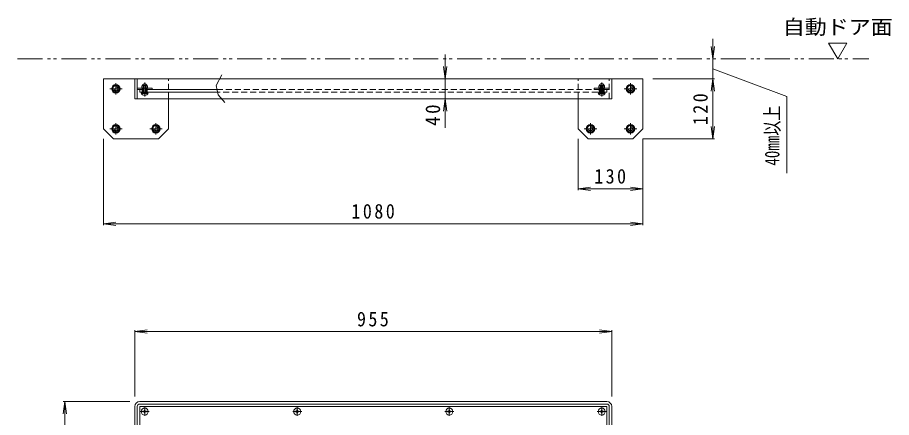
# Model space of a CAD drawing. Units: millimetres at full size, sheet at 1:10. Extents: x -1160 to 1737, y -1357 to 997.
# Drawn here: x -1160 to 589, y 196 to 997 of the extents above; entities that cross this region are included whole.
import ezdxf
from ezdxf.enums import TextEntityAlignment as Align

# ---------------------------------------------------------------- set-up
doc = ezdxf.new("R2010")
doc.units = ezdxf.units.MM
doc.header["$LTSCALE"] = 10
for name, pattern in [('CHAIN1', [8, 5, -1, 1, -1]), ('DASHED1', [1.8, 1.2, -0.6]), ('DOUBLE_CHAIN1', [8.8, 5, -1, 0.6, -0.6, 0.6, -1])]:
    doc.linetypes.add(name, pattern=pattern)
for name, color, linetype, lineweight in [('0-0_通り芯', 4, 'Continuous', 9), ('0-1_躯体', 3, 'CHAIN1', 9), ('0-2_仕上', 6, 'Continuous', 5), ('0-4_その他', 7, 'Continuous', 9), ('0-5_寸法', 2, 'Continuous', 9), ('0-9', 2, 'Continuous', 9), ('0-A', 2, 'Continuous', 9), ('0-B', 2, 'Continuous', 9), ('0-F', 7, 'Continuous', 9)]:
    doc.layers.add(name, color=color, linetype=linetype, lineweight=lineweight)
doc.styles.add('ＭＳ ゴシック', font='')
doc.styles.get('ＭＳ ゴシック').set_extended_font_data('MS Gothic')

msp = doc.modelspace()

# ---------------------------------------------------------------- linework, layer by layer
at = {"layer": '0-0_通り芯'}
for p, q in [((-988.22, 774.19), (-988.22, 874.19)), ((91.78, 874.19), (-988.22, 874.19)), ((-925.72, 834.19), (-925.72, 874.19)), ((-920.72, 834.19), (-920.72, 874.19)), ((29.28, 834.19), (29.28, 874.19)), ((91.78, 774.19), (91.78, 874.19)), ((29.28, 834.19), (-925.72, 834.19)), ((-858.22, 774.19), (-858.22, 834.19)), ((-38.22, 774.19), (-38.22, 834.19)), ((-988.22, 774.19), (-968.22, 754.19)), ((-878.22, 754.19), (-858.22, 774.19)), ((-18.22, 754.19), (-38.22, 774.19)), ((91.78, 774.19), (71.78, 754.19)), ((-878.22, 754.19), (-968.22, 754.19)), ((-18.22, 754.19), (71.78, 754.19)), ((-915.72, 228.39), (19.28, 228.39)), ((-925.72, 218.39), (-925.72, -866.61)), ((-920.72, 218.39), (-920.72, -866.61)), ((19.28, 223.39), (-915.72, 223.39)), ((24.28, 218.39), (24.28, -866.61)), ((29.28, 218.39), (29.28, -866.61))]:
    msp.add_line(p, q, dxfattribs=at)
at = {"layer": '0-0_通り芯', "linetype": 'CHAIN1'}
for p, q in [((-963.22, 865.69), (-963.22, 842.69)), ((66.78, 865.69), (66.78, 842.69)), ((-950.71, 854.19), (-975.72, 854.19)), ((79.29, 854.19), (54.28, 854.19)), ((-950.71, 774.19), (-975.72, 774.19)), ((-963.22, 785.69), (-963.22, 762.69)), ((-870.71, 774.19), (-895.72, 774.19)), ((-883.22, 785.69), (-883.22, 762.69)), ((-0.71, 774.19), (-25.72, 774.19)), ((-13.22, 785.69), (-13.22, 762.69)), ((79.29, 774.19), (54.28, 774.19)), ((66.78, 785.69), (66.78, 762.69))]:
    msp.add_line(p, q, dxfattribs=at)
at = {"layer": '0-0_通り芯', "linetype": 'DASHED1'}
for p, q in [((-858.22, 834.19), (-858.22, 874.19)), ((-38.22, 834.19), (-38.22, 874.19)), ((24.28, 834.19), (24.28, 874.19))]:
    msp.add_line(p, q, dxfattribs=at)
at = {"layer": '0-0_通り芯'}
for centre, radius, start, end in [((-915.72, 218.39), 10, 90, 180), ((19.28, 218.39), 10, 0, 90), ((-915.72, 218.39), 5, 90, 180), ((19.28, 218.39), 5, 0, 90)]:
    msp.add_arc(centre, radius, start, end, dxfattribs=at)
at = {"layer": '0-1_躯体'}
for p, q in [((-905.72, 839.1), (-905.72, 866.61)), ((9.28, 839.1), (9.28, 866.61)), ((-905.72, 217.48), (-905.72, 199.46)), ((-600.42, 217.48), (-600.42, 199.46)), ((-296.02, 217.48), (-296.02, 199.46)), ((9.28, 217.48), (9.28, 199.46)), ((-914.73, 208.39), (-896.72, 208.39)), ((-609.43, 208.39), (-591.42, 208.39)), ((-287.01, 208.39), (-305.01, 208.39)), ((18.29, 208.39), (0.29, 208.39))]:
    msp.add_line(p, q, dxfattribs=at)
at = {"layer": '0-1_躯体', "linetype": 'Continuous'}
for p, q in [((-920.72, 855.69), (-890.72, 855.69)), ((-920.72, 852.69), (-908.72, 852.69)), ((-910.72, 852.69), (-910.72, 855.69)), ((-902.72, 852.69), (-890.72, 852.69)), ((-900.72, 852.69), (-900.72, 855.69)), ((-890.72, 852.69), (-890.72, 855.69))]:
    msp.add_line(p, q, dxfattribs=at)
at = {"layer": '0-1_躯体', "linetype": 'DASHED1'}
for p, q in [((24.28, 855.69), (-5.72, 855.69)), ((4.28, 852.69), (4.28, 855.69)), ((14.28, 852.69), (14.28, 855.69))]:
    msp.add_line(p, q, dxfattribs=at)
msp.add_lwpolyline([(24.28, 852.69), (-5.72, 852.69), (-5.72, 855.69)], dxfattribs=at)
at = {"layer": '0-2_仕上'}
for p, q in [((-915.72, 847.69), (-915.72, 852.69)), ((-759.75, 847.69), (-915.72, 847.69)), ((-910.72, 847.69), (-910.72, 852.69)), ((-900.72, 847.69), (-900.72, 852.69)), ((-890.72, 852.69), (-760.96, 852.69)), ((-915.72, 218.39), (-915.72, -761.61)), ((-915.72, 218.39), (19.28, 218.39)), ((19.28, 218.39), (19.28, -761.61))]:
    msp.add_line(p, q, dxfattribs=at)
at = {"layer": '0-2_仕上', "linetype": 'DASHED1'}
for p, q in [((-760.96, 852.69), (-5.72, 852.69)), ((19.28, 847.69), (-759.75, 847.69)), ((4.28, 847.69), (4.28, 852.69)), ((14.28, 847.69), (14.28, 852.69)), ((19.28, 847.69), (19.28, 852.69))]:
    msp.add_line(p, q, dxfattribs=at)
at = {"layer": '0-4_その他'}
for p, q in [((231.78, 874.19), (231.78, 954.13)), ((231.78, 914.19), (228.52, 938.97)), ((231.78, 914.19), (235.04, 938.97)), ((-303.98, 922.89), (-303.98, 776.17)), ((-303.98, 874.19), (-307.24, 898.97)), ((-303.98, 874.19), (-300.72, 898.97)), ((234.78, 874.19), (111.78, 874.19)), ((231.78, 874.19), (228.52, 849.4)), ((231.78, 754.19), (231.78, 874.19)), ((231.78, 874.19), (235.04, 849.4)), ((-303.98, 834.19), (-307.24, 809.4)), ((-303.98, 834.19), (-300.72, 809.4)), ((231.78, 754.19), (228.52, 778.97)), ((231.78, 754.19), (235.04, 778.97)), ((-988.22, 581.19), (-988.22, 754.19)), ((-38.22, 651.19), (-38.22, 754.19)), ((234.78, 754.19), (91.78, 754.19)), ((91.78, 581.19), (91.78, 754.19)), ((-38.22, 654.19), (-13.43, 657.45)), ((-38.22, 654.19), (-13.43, 650.92)), ((-38.22, 654.19), (91.78, 654.19)), ((91.78, 654.19), (67, 657.45)), ((91.78, 654.19), (67, 650.92)), ((-988.22, 584.19), (-963.43, 587.45)), ((-988.22, 584.19), (-963.43, 580.92)), ((-988.22, 584.19), (91.78, 584.19)), ((91.78, 584.19), (67, 587.45)), ((91.78, 584.19), (67, 580.92)), ((-925.72, 368.39), (-900.93, 371.65)), ((-925.72, 371.39), (-925.72, 238.39)), ((-925.72, 368.39), (-900.93, 365.13)), ((-925.72, 368.39), (29.28, 368.39)), ((29.28, 368.39), (4.5, 371.65)), ((29.28, 368.39), (4.5, 365.13)), ((29.28, 371.39), (29.28, 238.39)), ((-1065.72, 228.39), (-1068.98, 203.6)), ((-1068.72, 228.39), (-935.72, 228.39)), ((-1065.72, 228.39), (-1062.46, 203.6)), ((-1065.72, -871.61), (-1065.72, 228.39))]:
    msp.add_line(p, q, dxfattribs=at)
at = {"layer": '0-5_寸法', "color": 7}
for p, q in [((463.49, 945.8), (499.99, 945.8)), ((481.74, 914.19), (463.49, 945.8)), ((481.74, 914.19), (499.99, 945.8)), ((380.11, 838.9), (231.78, 894.16)), ((380.11, 838.9), (380.11, 685.26))]:
    msp.add_line(p, q, dxfattribs=at)
at = {"layer": '0-5_寸法', "color": 7, "linetype": 'DOUBLE_CHAIN1'}
msp.add_line((-1160.39, 914.19), (543.67, 914.19), dxfattribs=at)
at = {"layer": '0-9'}
for centre, radius in [((-963.22, 854.19), 8.5), ((-963.22, 854.19), 7.7), ((66.78, 854.19), 8.5), ((66.78, 854.19), 7.7), ((-963.22, 774.19), 8.5), ((-963.22, 774.19), 7.7), ((-883.22, 774.19), 8.5), ((-883.22, 774.19), 7.7), ((-13.22, 774.19), 8.5), ((-13.22, 774.19), 7.7), ((66.78, 774.19), 8.5), ((66.78, 774.19), 7.7)]:
    msp.add_circle(centre, radius, dxfattribs=at)
at = {"layer": '0-A'}
for p, q in [((-910.49, 860.69), (-900.95, 860.69)), ((-909.97, 861.27), (-909.97, 861.66)), ((-908.61, 860.11), (-908.61, 856.26)), ((-902.83, 860.11), (-902.83, 856.26)), ((-901.47, 861.66), (-901.47, 861.27)), ((-901.22, 860.84), (-899.94, 860.11)), ((-899.94, 860.11), (-899.94, 856.26)), ((-898.72, 844.77), (-912.72, 844.77)), ((-912.22, 846.69), (-912.22, 847.69)), ((-899.22, 846.69), (-912.22, 846.69)), ((-911.82, 845.19), (-911.82, 846.69)), ((-910.49, 855.69), (-911.49, 856.26)), ((-908.72, 847.69), (-908.72, 855.69)), ((-907.85, 847.69), (-907.85, 855.69)), ((-907.72, 845.19), (-907.72, 846.69)), ((-906.72, 845.19), (-906.72, 846.69)), ((-906.2, 841.5), (-906.2, 842.12)), ((-903.59, 847.69), (-903.59, 855.69)), ((-902.72, 847.69), (-902.72, 855.69)), ((-900.95, 855.69), (-899.94, 856.26)), ((-899.62, 845.19), (-899.62, 846.69)), ((-899.22, 846.69), (-899.22, 847.69)), ((-898.72, 845.19), (-898.72, 844.77)), ((-906.2, 211.84), (-906.24, 209.64)), ((-906.2, 211.84), (-905.24, 211.84)), ((-905.24, 211.84), (-905.2, 209.64)), ((-600.9, 211.84), (-600.94, 209.64)), ((-600.9, 211.84), (-599.94, 211.84)), ((-599.94, 211.84), (-599.9, 209.64)), ((-295.54, 211.84), (-295.5, 209.64)), ((9.76, 211.84), (9.8, 209.64)), ((-909.17, 208.87), (-906.97, 208.91)), ((-909.17, 208.87), (-909.17, 207.91)), ((-909.17, 207.91), (-906.97, 207.87)), ((-906.97, 208.91), (-906.47, 209.14)), ((-906.97, 207.87), (-906.47, 207.64)), ((-906.24, 209.64), (-906.47, 209.14)), ((-906.24, 207.14), (-906.47, 207.64)), ((-906.2, 204.94), (-906.24, 207.14)), ((-906.2, 204.94), (-905.24, 204.94)), ((-905.24, 204.94), (-905.2, 207.14)), ((-905.2, 209.64), (-904.97, 209.14)), ((-905.2, 207.14), (-904.97, 207.64)), ((-904.47, 208.91), (-904.97, 209.14)), ((-904.47, 207.87), (-904.97, 207.64)), ((-902.27, 208.87), (-904.47, 208.91)), ((-902.27, 207.91), (-904.47, 207.87)), ((-902.27, 208.87), (-902.27, 207.91)), ((-603.87, 208.87), (-601.67, 208.91)), ((-603.87, 208.87), (-603.87, 207.91)), ((-603.87, 207.91), (-601.67, 207.87)), ((-601.67, 208.91), (-601.17, 209.14)), ((-601.67, 207.87), (-601.17, 207.64)), ((-600.94, 209.64), (-601.17, 209.14)), ((-600.94, 207.14), (-601.17, 207.64)), ((-600.9, 204.94), (-600.94, 207.14)), ((-600.9, 204.94), (-599.94, 204.94)), ((-599.94, 204.94), (-599.9, 207.14)), ((-599.9, 209.64), (-599.67, 209.14)), ((-599.9, 207.14), (-599.67, 207.64)), ((-599.17, 208.91), (-599.67, 209.14)), ((-599.17, 207.87), (-599.67, 207.64)), ((-596.97, 208.87), (-599.17, 208.91)), ((-596.97, 207.91), (-599.17, 207.87)), ((-596.97, 208.87), (-596.97, 207.91)), ((-299.47, 208.87), (-297.27, 208.91)), ((-297.27, 208.91), (-296.77, 209.14)), ((-297.27, 207.87), (-296.77, 207.64)), ((-296.54, 209.64), (-296.77, 209.14)), ((-296.54, 207.14), (-296.77, 207.64)), ((-296.5, 204.94), (-296.54, 207.14)), ((-295.54, 204.94), (-296.5, 204.94)), ((-295.54, 204.94), (-295.5, 207.14)), ((-295.5, 209.64), (-295.27, 209.14)), ((-295.5, 207.14), (-295.27, 207.64)), ((-294.77, 208.91), (-295.27, 209.14)), ((-294.77, 207.87), (-295.27, 207.64)), ((-292.57, 208.87), (-294.77, 208.91)), ((5.83, 208.87), (8.03, 208.91)), ((8.03, 208.91), (8.53, 209.14)), ((8.03, 207.87), (8.53, 207.64)), ((8.76, 209.64), (8.53, 209.14)), ((8.76, 207.14), (8.53, 207.64)), ((8.8, 204.94), (8.76, 207.14)), ((9.76, 204.94), (8.8, 204.94)), ((9.76, 204.94), (9.8, 207.14)), ((9.8, 209.64), (10.03, 209.14)), ((9.8, 207.14), (10.03, 207.64)), ((10.53, 208.91), (10.03, 209.14)), ((10.53, 207.87), (10.03, 207.64)), ((12.73, 208.87), (10.53, 208.91))]:
    msp.add_line(p, q, dxfattribs=at)
at = {"layer": '0-A', "linetype": 'DASHED1'}
for p, q in [((-908.72, 855.69), (-908.72, 861.19)), ((-902.72, 861.19), (-908.72, 861.19)), ((-907.85, 855.69), (-907.85, 861.19)), ((-903.59, 855.69), (-903.59, 861.19)), ((-902.72, 855.69), (-902.72, 861.19)), ((4.78, 860.84), (3.51, 860.11)), ((3.51, 860.11), (3.51, 856.26)), ((14.05, 860.69), (4.51, 860.69)), ((5.03, 861.66), (5.03, 861.27)), ((6.28, 861.19), (12.28, 861.19)), ((6.28, 847.69), (6.28, 861.19)), ((6.39, 860.11), (6.39, 856.26)), ((7.15, 847.69), (7.15, 861.19)), ((11.41, 847.69), (11.41, 861.19)), ((12.17, 860.11), (12.17, 856.26)), ((12.28, 847.69), (12.28, 861.19)), ((13.53, 861.27), (13.53, 861.66)), ((13.78, 860.84), (15.06, 860.11)), ((15.06, 860.11), (15.06, 856.26)), ((2.28, 845.19), (16.28, 845.19)), ((2.78, 846.69), (2.78, 847.69)), ((3.18, 845.19), (3.18, 846.69)), ((4.51, 855.69), (3.51, 856.26)), ((8.8, 842.12), (9.76, 842.12)), ((8.8, 841.5), (8.8, 842.12)), ((9.76, 841.5), (9.76, 842.12)), ((10.28, 845.19), (10.28, 846.69)), ((11.28, 845.19), (11.28, 846.69)), ((14.05, 855.69), (15.06, 856.26)), ((15.38, 845.19), (15.38, 846.69)), ((16.28, 845.19), (16.28, 844.77))]:
    msp.add_line(p, q, dxfattribs=at)
at = {"layer": '0-A'}
for points in [[(-910.22, 860.84), (-911.49, 860.11), (-911.49, 856.26)], [(-898.72, 845.19), (-912.72, 845.19), (-912.72, 844.77)], [(-905.24, 841.5), (-905.24, 842.12), (-906.2, 842.12)], [(-295.54, 211.84), (-296.5, 211.84), (-296.54, 209.64)], [(9.76, 211.84), (8.8, 211.84), (8.76, 209.64)], [(-299.47, 208.87), (-299.47, 207.91), (-297.27, 207.87)], [(-292.57, 208.87), (-292.57, 207.91), (-294.77, 207.87)], [(5.83, 208.87), (5.83, 207.91), (8.03, 207.87)], [(12.73, 208.87), (12.73, 207.91), (10.53, 207.87)]]:
    msp.add_lwpolyline(points, dxfattribs=at)
at = {"layer": '0-A', "linetype": 'DASHED1'}
for points in [[(2.28, 845.19), (2.28, 844.77), (16.28, 844.77)], [(2.78, 846.69), (15.78, 846.69), (15.78, 847.69)]]:
    msp.add_lwpolyline(points, dxfattribs=at)
at = {"layer": '0-A'}
for centre in [(-905.72, 208.39), (-600.42, 208.39), (-296.02, 208.39), (9.28, 208.39)]:
    msp.add_circle(centre, 7, dxfattribs=at)
for centre, radius, start, end in [((-910.49, 857.33), 3.36, 55.84544, 90), ((-910.47, 861.27), 0.5, 300.0011, 0), ((-905.72, 860.19), 4.5, 19.18785, 160.81424), ((-905.72, 853.2), 7.49, 67.32349, 112.67651), ((-900.95, 857.33), 3.36, 90, 124.15456), ((-900.97, 861.27), 0.5, 180, 239.9989), ((-905.72, 850.59), 9.1, 219.71515, 266.98228), ((-910.49, 859.04), 3.36, 270, 304.15456), ((-905.72, 863.17), 7.49, 247.32349, 292.67651), ((-905.72, 850.59), 9.1, 273.01741, 320.28485), ((-900.95, 859.04), 3.36, 235.84544, 270)]:
    msp.add_arc(centre, radius, start, end, dxfattribs=at)
at = {"layer": '0-A', "linetype": 'DASHED1'}
for centre, radius, start, end in [((4.51, 857.33), 3.36, 55.84544, 90), ((4.53, 861.27), 0.5, 300.0011, 0), ((9.28, 860.19), 4.5, 19.18576, 160.81215), ((9.28, 853.2), 7.49, 67.32349, 112.67651), ((14.05, 857.33), 3.36, 90, 124.15456), ((14.03, 861.27), 0.5, 180, 239.9989), ((9.28, 850.59), 9.1, 219.71515, 266.98259), ((4.51, 859.04), 3.36, 270, 304.15456), ((9.28, 863.17), 7.49, 247.32349, 292.67651), ((9.28, 850.59), 9.1, 273.01772, 320.28485), ((14.05, 859.04), 3.36, 235.84544, 270)]:
    msp.add_arc(centre, radius, start, end, dxfattribs=at)
at = {"layer": '0-B'}
for p, q in [((-966.97, 860.69), (-970.72, 854.19)), ((-959.47, 860.69), (-966.97, 860.69)), ((-955.71, 854.19), (-959.47, 860.69)), ((-970.72, 854.19), (-966.97, 847.69)), ((-966.97, 847.69), (-959.47, 847.69)), ((-959.47, 847.69), (-955.71, 854.19)), ((-966.97, 780.69), (-970.72, 774.19)), ((-970.72, 774.19), (-966.97, 767.69)), ((-959.47, 780.69), (-966.97, 780.69)), ((-955.71, 774.19), (-959.47, 780.69)), ((-959.47, 767.69), (-955.71, 774.19)), ((-886.97, 780.69), (-890.72, 774.19)), ((-890.72, 774.19), (-886.97, 767.69)), ((-879.47, 780.69), (-886.97, 780.69)), ((-875.71, 774.19), (-879.47, 780.69)), ((-879.47, 767.69), (-875.71, 774.19)), ((-966.97, 767.69), (-959.47, 767.69)), ((-886.97, 767.69), (-879.47, 767.69))]:
    msp.add_line(p, q, dxfattribs=at)
for points in [[(70.53, 847.69), (74.29, 854.19), (70.53, 860.69), (63.03, 860.69), (59.28, 854.19), (63.03, 847.69)], [(-9.47, 767.69), (-5.71, 774.19), (-9.47, 780.69), (-16.97, 780.69), (-20.72, 774.19), (-16.97, 767.69)], [(70.53, 767.69), (74.29, 774.19), (70.53, 780.69), (63.03, 780.69), (59.28, 774.19), (63.03, 767.69)]]:
    msp.add_lwpolyline(points, close=True, dxfattribs=at)
for centre in [(-963.22, 854.19), (66.78, 854.19), (-963.22, 774.19), (-883.22, 774.19), (-13.22, 774.19), (66.78, 774.19)]:
    msp.add_circle(centre, 6.5, dxfattribs=at)
at = {"layer": '0-B', "linetype": 'DASHED1'}
for centre in [(-963.22, 854.19), (66.78, 854.19), (-963.22, 774.19), (-883.22, 774.19), (-13.22, 774.19), (66.78, 774.19)]:
    msp.add_circle(centre, 4, dxfattribs=at)
at = {"layer": '0-F'}
for p, q in [((-751.27, 882.08), (-762.91, 860.74)), ((-762.91, 860.74), (-758.38, 841.99)), ((-758.38, 841.99), (-745.44, 827.11))]:
    msp.add_line(p, q, dxfattribs=at)

# ---------------------------------------------------------------- texts
at = {"layer": '0-4_その他', "color": 2, "style": 'ＭＳ ゴシック', "width": 0.75}
msp.add_text('40㎜以上', height=29.33, rotation=90, dxfattribs=at).set_placement((373.77, 700.58), align=Align.BOTTOM_LEFT)
at = {"layer": '0-4_その他', "color": 2, "char_height": 29.33, "attachment_point": 7, "rotation": 90, "style": 'ＭＳ ゴシック'}
for s, insert in [('\\T1.27;\\W0.9;120', (221.78, 781.69)), ('\\T1.27;\\W0.95;40', (-313.98, 780.01))]:
    msp.add_mtext(s, dxfattribs=dict(at, insert=insert))
at = {"layer": '0-4_その他', "color": 2, "char_height": 29.33, "attachment_point": 7, "style": 'ＭＳ ゴシック'}
for s, insert in [('\\T1.27;\\W0.9;130', (-5.72, 664.19)), ('\\T1.28;\\W0.9;1080', (-491.97, 594.19)), ('\\T1.27;\\W0.9;955', (-480.72, 378.39))]:
    msp.add_mtext(s, dxfattribs=dict(at, insert=insert))
at = {"layer": '0-5_寸法', "style": 'ＭＳ ゴシック', "width": 1.1}
msp.add_text('自動ドア面', height=29.33, dxfattribs=at).set_placement((371.74, 954.57), align=Align.BOTTOM_LEFT)

doc.saveas('drawing.dxf')
